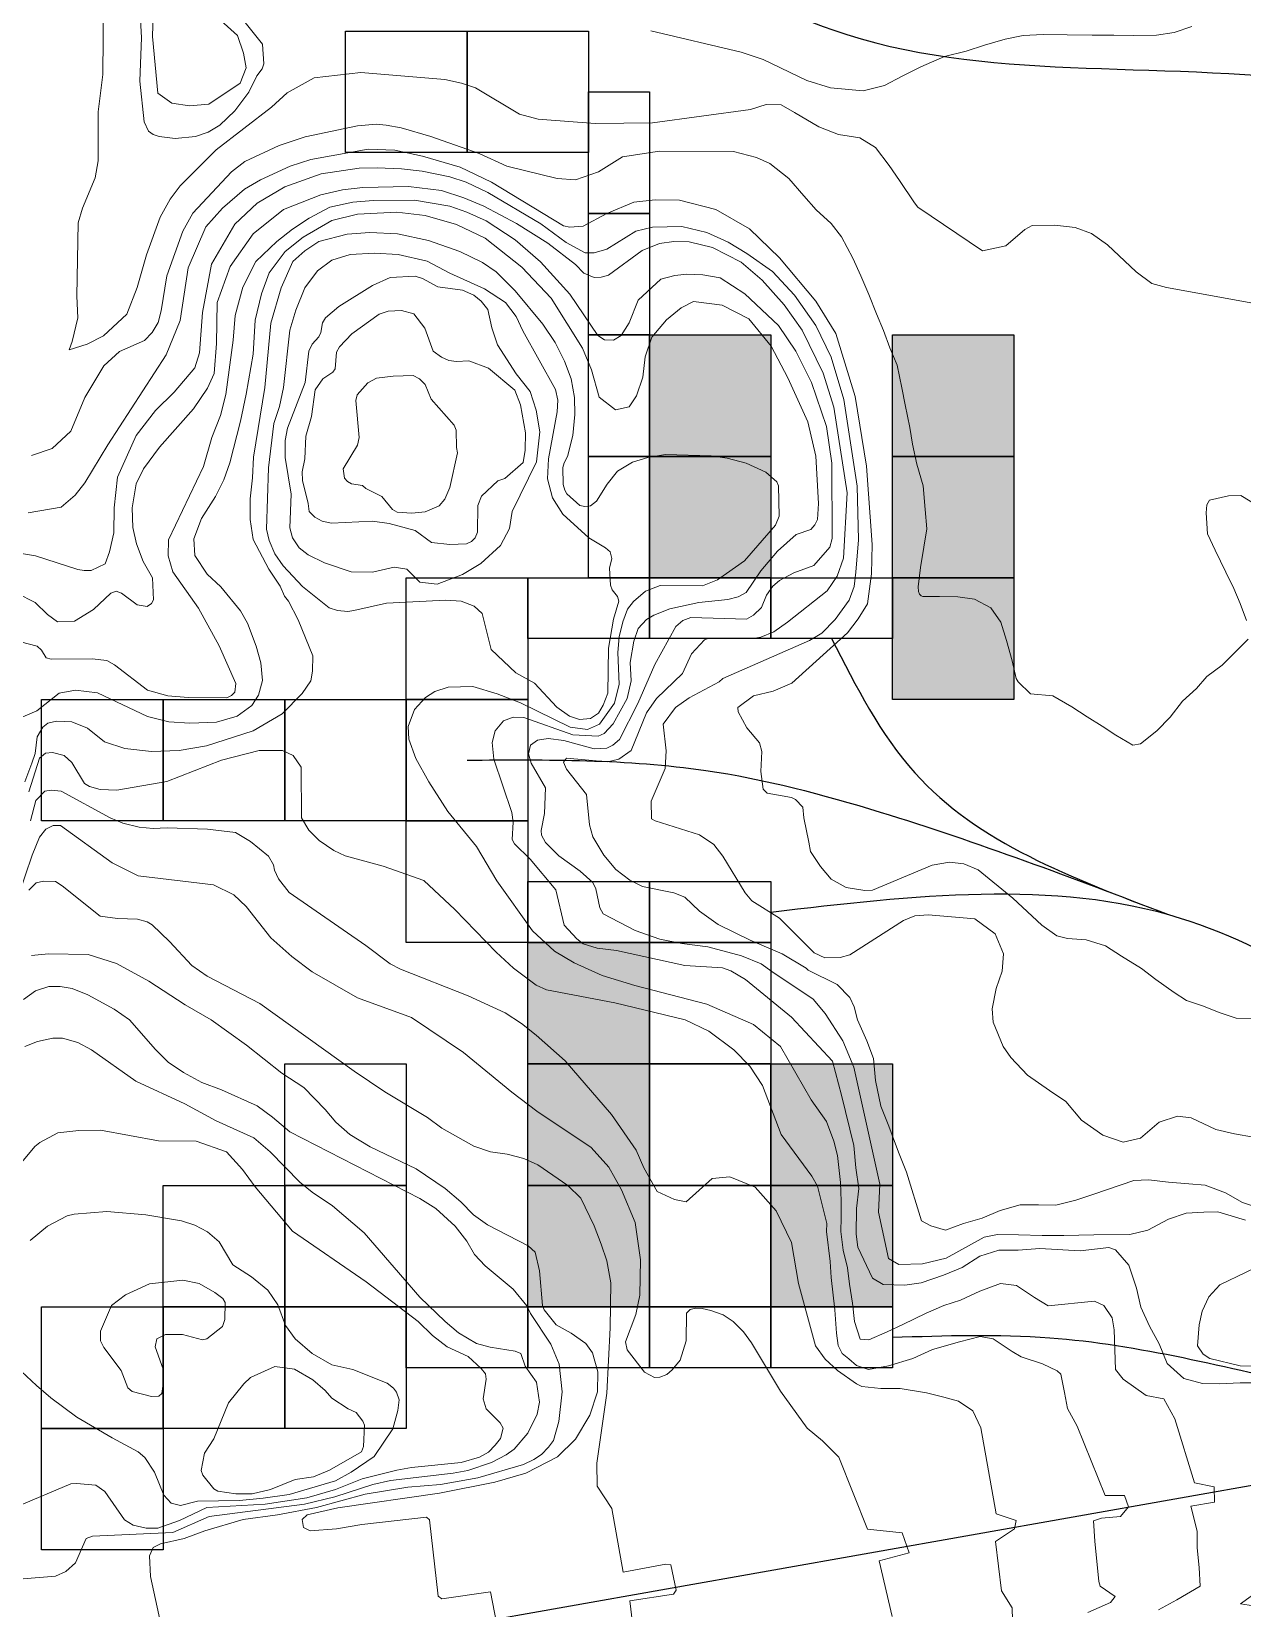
# Model space of a CAD drawing. Header units: millimetres. Extents: x 2695 to 3468, y 1447 to 2202.
# Drawn here: x 2782 to 2931.5, y 1825.4 to 2020.1 of the extents above; entities that cross this region are included whole.
import ezdxf

# ---------------------------------------------------------------- set-up
doc = ezdxf.new("R2010")
doc.units = ezdxf.units.MM
doc.layers.add('01_Fina', color=7, linetype='Continuous')
doc.layers.add('modulos alternativos', color=10, linetype='Continuous')

msp = doc.modelspace()

# ---------------------------------------------------------------- hatches: boundary and pattern name
at = {"layer": 'modulos alternativos'}
h = msp.add_hatch(color=256, dxfattribs=at)
h.dxf.hatch_style = 1
h.paths.add_polyline_path([(2873.28, 1982.65), (2858.28, 1982.65), (2858.28, 1967.65), (2873.28, 1967.65)])
h.paths.add_polyline_path([(2873.28, 1967.65), (2858.28, 1967.65), (2858.28, 1952.65), (2873.28, 1952.65)])
h.paths.add_polyline_path([(2903.28, 1982.65), (2888.28, 1982.65), (2888.28, 1967.65), (2903.28, 1967.65)])
h.paths.add_polyline_path([(2903.28, 1967.65), (2888.28, 1967.65), (2888.28, 1952.65), (2903.28, 1952.65)])
h.paths.add_polyline_path([(2903.28, 1952.65), (2888.28, 1952.65), (2888.28, 1937.65), (2903.28, 1937.65)])
h.paths.add_polyline_path([(2858.28, 1907.65), (2843.28, 1907.65), (2843.28, 1892.65), (2858.28, 1892.65)])
h.paths.add_polyline_path([(2858.28, 1892.65), (2843.28, 1892.65), (2843.28, 1877.65), (2858.28, 1877.65)])
h.paths.add_polyline_path([(2858.28, 1877.65), (2843.28, 1877.65), (2843.28, 1862.65), (2858.28, 1862.65)])
h.paths.add_polyline_path([(2888.28, 1892.65), (2873.28, 1892.65), (2873.28, 1877.65), (2888.28, 1877.65)])
h.paths.add_polyline_path([(2888.28, 1877.65), (2873.28, 1877.65), (2873.28, 1862.65), (2888.28, 1862.65)])

# ---------------------------------------------------------------- linework, layer by layer
at = {"layer": '01_Fina'}
msp.add_line((2792.64, 1815.87), (3017.89, 1855.74), dxfattribs=at)
at = {"layer": '01_Fina', "color": 252, "linetype": 'Continuous', "lineweight": 9, "true_color": 0x939598}
for points in [[(2808.51, 2015.62), (2808.19, 2017.44), (2807.45, 2019.62), (2804.97, 2021.83), (2803.74, 2023.87), (2803.28, 2025.84), (2801.5, 2028.52), (2799.7, 2029.25), (2798.5, 2028.92), (2797.86, 2028.23), (2797.5, 2027.18), (2797.1, 2023.62), (2796.97, 2019.49), (2797.63, 2012.49), (2799.36, 2011.27), (2801.54, 2010.93), (2803.92, 2011.12), (2807.79, 2013.74)], [(2850.83, 1957.58), (2852.85, 1956.37), (2853.44, 1955.85), (2853.66, 1955.06), (2853.38, 1953.86), (2853.49, 1951.75), (2853.69, 1951.19), (2854.35, 1950.34), (2854.53, 1949.76), (2853.85, 1947.56), (2853.25, 1943.97), (2853.17, 1938.44), (2852.59, 1936.93), (2852.02, 1935.97), (2851.03, 1935.28), (2849.66, 1935.18), (2848.41, 1935.57), (2846.86, 1936.69), (2844.09, 1939.66), (2841.82, 1940.91), (2838.75, 1943.82), (2837.64, 1948.24), (2836.67, 1949.16), (2835.06, 1949.76), (2833.16, 1949.89), (2825.84, 1949.55), (2821.81, 1948.62), (2821.08, 1948.52), (2819.81, 1948.63), (2818.78, 1948.96), (2815.48, 1951.59), (2813.1, 1954.12), (2812.04, 1955.62), (2811.36, 1957.27), (2811.05, 1958.65), (2811.28, 1966.25), (2811.92, 1971.7), (2812.64, 1973.8), (2813.11, 1976.14), (2813.93, 1983.24), (2814.66, 1985.69), (2815.76, 1988.47), (2817.31, 1990.54), (2819.1, 1991.87), (2821.34, 1992.56), (2824.34, 1992.73), (2827.29, 1992.58), (2830.84, 1991.76), (2833.67, 1990.26), (2837.92, 1988.34), (2840.52, 1986.63), (2841.85, 1984.9), (2842.65, 1983.17), (2846.68, 1975.91), (2846.97, 1974.58), (2846.91, 1973.14), (2845.84, 1967.33), (2845.7, 1964.9), (2846.34, 1962.54), (2847.6, 1960.52)], [(2814.22, 1957.61), (2813.89, 1958.82), (2814.06, 1962.99), (2813.34, 1967.5), (2813.34, 1969.63), (2813.63, 1971.13), (2815.82, 1976.77), (2816.26, 1980.66), (2816.68, 1981.49), (2817.48, 1982.41), (2817.74, 1982.95), (2817.95, 1984.12), (2818.33, 1984.76), (2819.94, 1986.14), (2824.13, 1988.74), (2826.3, 1989.72), (2829.36, 1989.88), (2830.29, 1989.6), (2832.16, 1988.59), (2835.24, 1988.17), (2836.61, 1987.55), (2837.53, 1986.8), (2838.36, 1985.77), (2838.85, 1983.51), (2839.54, 1981.43), (2841.86, 1977.84), (2843.58, 1975.65), (2844.32, 1973.35), (2844.78, 1970.67), (2844.35, 1966.98), (2841.33, 1960.84), (2841.04, 1958.73), (2839.91, 1956.64), (2837.49, 1954.41), (2835.21, 1953.05), (2832.08, 1951.88), (2829.96, 1952.13), (2828.34, 1953.73), (2826.79, 1953.97), (2824.1, 1953.37), (2821.5, 1953.39), (2818.2, 1954.5), (2816.16, 1955.48), (2815.05, 1956.35)], [(2815.75, 1967.36), (2815.88, 1970.15), (2816.59, 1972.56), (2817.03, 1975.86), (2818, 1977.23), (2819.22, 1978.04), (2819.52, 1978.45), (2819.68, 1980.5), (2820.05, 1981.16), (2821.57, 1982.77), (2824.92, 1985.19), (2826.06, 1985.58), (2827.68, 1985.65), (2829.2, 1985.26), (2830.56, 1983.46), (2831.59, 1980.66), (2832.63, 1979.88), (2833.55, 1979.48), (2834.48, 1979.35), (2836.01, 1979.46), (2838.41, 1978.53), (2841.68, 1975.81), (2842.36, 1974.01), (2843, 1970.56), (2842.97, 1968.4), (2842.69, 1966.88), (2840.44, 1964.91), (2839.58, 1964.64), (2837.57, 1962.75), (2837.11, 1961.6), (2837.08, 1958.29), (2836.77, 1957.58), (2836.32, 1957.13), (2835.7, 1956.86), (2833.67, 1956.77), (2831.4, 1957.01), (2829.39, 1958.49), (2826.16, 1959.36), (2824.12, 1959.65), (2819.07, 1959.41), (2817.91, 1959.65), (2816.99, 1960.14), (2816.3, 1960.85), (2816.16, 1961.85), (2815.47, 1964.67), (2815.44, 1965.75)], [(2822.04, 1974.53), (2822.22, 1975.24), (2823.53, 1976.72), (2824.59, 1977.29), (2826.65, 1977.56), (2829.15, 1977.64), (2829.9, 1977.23), (2830.6, 1976.52), (2831.36, 1974.7), (2834.2, 1971.49), (2834.45, 1970.89), (2834.46, 1968.76), (2834.62, 1968.07), (2833.67, 1963.81), (2833.04, 1962.37), (2832.32, 1961.56), (2830.62, 1960.81), (2828.95, 1960.64), (2827.17, 1960.78), (2826.59, 1961.09), (2825.26, 1962.69), (2823.31, 1963.69), (2822.87, 1964.07), (2821.52, 1964.26), (2821.04, 1964.56), (2820.67, 1964.96), (2820.48, 1966.11), (2822.27, 1969.02), (2822.48, 1970)], [(2793.08, 1854.82), (2793.9, 1852.65), (2794.44, 1852.21), (2796.83, 1851.6), (2797.73, 1851.62), (2798.1, 1851.97), (2798.25, 1852.86), (2798.28, 1854.97), (2797.3, 1857.73), (2797.48, 1858.71), (2798.55, 1859.25), (2800.65, 1859.24), (2803.12, 1858.59), (2803.68, 1858.73), (2805.59, 1860.23), (2805.88, 1861.08), (2805.93, 1863.21), (2805.64, 1863.68), (2804.66, 1864.44), (2802.72, 1865.53), (2800.7, 1865.97), (2796.61, 1865.49), (2793.62, 1864.15), (2791.91, 1862.83), (2790.56, 1859.67), (2790.56, 1858.45), (2790.95, 1857.63)], [(2811.52, 1840.13), (2809.28, 1839.57), (2807.26, 1839.57), (2805.03, 1839.91), (2804.53, 1840.2), (2803.16, 1841.87), (2802.96, 1842.44), (2803.38, 1844.61), (2804.53, 1846.38), (2806.34, 1850.81), (2808.22, 1853.17), (2809.05, 1853.92), (2812.07, 1855.31), (2814.49, 1854.96), (2816.76, 1853.64), (2818.28, 1852.33), (2819.08, 1851.4), (2821.12, 1850.07), (2822.11, 1849.63), (2822.91, 1848.55), (2823.11, 1848.07), (2823.02, 1845.4), (2822.74, 1844.74), (2818.81, 1842.51), (2816.85, 1841.67), (2814.55, 1841.33)]]:
    msp.add_lwpolyline(points, close=True, dxfattribs=at)
for points in [[(2790.86, 2021.61), (2790.88, 2019.27), (2790.82, 2014.78), (2790.24, 2010.2), (2790.24, 2004.13), (2789.89, 2002.04), (2788.34, 1998.3), (2787.78, 1996.47), (2787.64, 1987.42), (2787.73, 1984.75), (2787.05, 1981.83), (2786.66, 1980.82), (2788.88, 1981.51), (2790.91, 1982.52), (2793.78, 1985.2), (2795.06, 1988.52), (2796.24, 1992.52), (2797.9, 1997.19), (2799.16, 1999.42), (2800.38, 2001.07), (2804.83, 2005.51), (2811.65, 2010.76), (2813.59, 2012.52), (2816.92, 2014.38), (2822.66, 2015.06), (2833.03, 2014.18), (2835.11, 2013.73), (2836.83, 2013.14), (2842.24, 2009.91), (2844.55, 2009.28), (2851.59, 2008.74), (2858.67, 2008.81), (2870.75, 2010.49), (2872.68, 2011.1), (2874.55, 2011.05), (2876.19, 2010.1), (2879.19, 2008.34), (2881.62, 2007.4), (2884.27, 2006.96), (2886.17, 2005.8), (2887.87, 2003.55), (2889.15, 2001.71), (2891.01, 1998.96), (2891.43, 1998.41), (2899.4, 1993.04), (2902.26, 1993.63), (2904.61, 1995.66), (2905.54, 1996.17), (2908.34, 1996.21), (2910.84, 1995.89), (2912.85, 1995.18), (2914.82, 1993.78), (2918.38, 1990.42), (2920.31, 1989.01), (2922.1, 1988.49), (2936.39, 1985.9)], [(2795.5, 2021.55), (2795.62, 2019.35), (2795.39, 2013.98), (2795.93, 2008.96), (2796.46, 2007.82), (2797.05, 2007.4), (2797.79, 2007.15), (2799.75, 2006.9), (2802.27, 2007.14), (2803.82, 2007.68), (2805.28, 2008.55), (2807.12, 2010.3), (2808.86, 2012.61), (2809.82, 2014.65), (2810.51, 2015.51), (2810.7, 2016.11), (2810.52, 2018.55), (2808.39, 2021.23)], [(2858.48, 2020.17), (2869.6, 2017.57), (2872.31, 2016.65), (2877.72, 2014.06), (2880.63, 2013.14), (2884.65, 2012.78), (2887.29, 2013.44), (2889.5, 2014.57), (2891.79, 2015.75), (2894.72, 2017.02), (2897.38, 2017.69), (2899.64, 2018.4), (2902.21, 2019.14), (2904.4, 2019.59), (2906.88, 2019.75), (2909.85, 2019.71), (2912.95, 2019.67), (2915.62, 2019.64), (2917.99, 2019.6), (2920.88, 2019.64), (2923.07, 2019.97), (2925.21, 2020.74)], [(2782.01, 1967.76), (2784.57, 1968.62), (2786.89, 1970.75), (2788.63, 1974.9), (2790.95, 1978.84), (2792.89, 1980.6), (2795.96, 1981.95), (2796.93, 1982.96), (2797.66, 1984.18), (2798.05, 1985.62), (2798.75, 1989.94), (2800.72, 1995.44), (2801.92, 1997.66), (2806.73, 2002.77), (2808.37, 2004.06), (2812.6, 2006.04), (2815.82, 2007.08), (2822.26, 2008.45), (2824.6, 2008.66), (2825.8, 2008.55), (2827.65, 2008.21), (2831.32, 2007.16), (2837.27, 2005.04), (2840.68, 2003.46), (2846.9, 2001.97), (2849.18, 2001.81), (2852, 2002.78), (2854.95, 2004.65), (2859.54, 2005.35), (2868.68, 2005.3), (2871.52, 2004.55), (2873.16, 2003.81), (2875.48, 2001.94), (2877.33, 1999.83), (2878.87, 1998.08), (2880.72, 1996.42), (2881.98, 1994.74), (2883.41, 1992.12), (2884.4, 1989.95), (2885.37, 1987.62), (2886.31, 1985.26), (2887.18, 1983.19), (2887.94, 1981.07), (2888.86, 1978.9), (2889.46, 1976.1), (2889.84, 1974.01), (2890.44, 1971.21), (2890.77, 1969.17), (2891.28, 1966.7), (2892.08, 1964.01), (2892.3, 1961.1), (2892.53, 1958.72), (2892.17, 1956.43), (2891.76, 1953.95), (2891.44, 1951.56), (2891.48, 1950.97), (2891.62, 1950.63), (2891.83, 1950.42), (2892.04, 1950.34), (2894.1, 1950.34), (2896.36, 1950.31), (2898.41, 1950.03), (2900.44, 1948.96), (2901.64, 1947.19), (2902.37, 1944.91), (2903.05, 1942.43), (2903.57, 1940.25), (2903.78, 1939.8), (2905.32, 1938.33), (2908.06, 1938.08), (2910.42, 1936.75), (2912.32, 1935.49), (2914.15, 1934.36), (2915.84, 1933.22), (2917.96, 1932.01), (2918.89, 1932.16), (2920.92, 1933.75), (2922.55, 1935.46), (2924.09, 1937.43), (2925.81, 1939.01), (2927.07, 1940.47), (2928.96, 1941.86), (2932.17, 1945.07)], [(2933.11, 1898.23), (2930.72, 1898.28), (2928.6, 1899), (2926.67, 1899.76), (2924.57, 1900.49), (2923.03, 1901.48), (2920.79, 1903.08), (2919.03, 1904.42), (2916.54, 1905.97), (2914.59, 1907.21), (2912.2, 1907.95), (2909.88, 1908.12), (2908.56, 1908.46), (2906.71, 1909.78), (2903.13, 1913.11), (2898.84, 1916.59), (2897.08, 1917.37), (2895.32, 1917.56), (2893.17, 1917.17), (2885.8, 1914.1), (2884.89, 1914.04), (2882.57, 1914.44), (2880.71, 1915.46), (2879.39, 1917.03), (2878.17, 1918.87), (2877.98, 1920.01), (2877.36, 1923.03), (2877.21, 1924.36), (2876.31, 1925.29), (2875.83, 1925.54), (2872.82, 1926.07), (2872.34, 1926.58), (2872.05, 1928.76), (2872.16, 1931.2), (2871.88, 1932.27), (2870.31, 1934.16), (2869.24, 1936.11), (2869.19, 1936.63), (2871.15, 1938.07), (2873.58, 1938.67), (2875.85, 1939.66), (2882.74, 1945.86), (2884.07, 1947.61), (2885.2, 1949.46), (2885.71, 1953.17), (2885.76, 1956.77), (2885.07, 1966.46), (2883.68, 1975.05), (2881.31, 1982.83), (2878.81, 1986.81), (2874.33, 1992.16), (2870.64, 1995.73), (2866.47, 1998.13), (2862, 1999.3), (2859, 1999.32), (2856.37, 1999.02), (2853.02, 1997.63), (2850.12, 1996.06), (2848.46, 1995.96), (2847.7, 1996.1), (2838.79, 2001.49), (2834.94, 2003.34), (2830.27, 2004.72), (2826.87, 2005.47), (2823.56, 2005.57), (2816.51, 2004.32), (2813.96, 2003.47), (2810.28, 2001.8), (2808.32, 2000.62), (2805.62, 1998.3), (2803.55, 1995.98), (2801.35, 1990.92), (2800.38, 1984.42), (2798.66, 1980.17), (2791.45, 1969.08), (2788.63, 1964.37), (2787.42, 1962.86), (2785.7, 1961.38), (2781.63, 1960.7)], [(2779.1, 1955.93), (2782.54, 1955.38), (2787.73, 1953.68), (2788.54, 1953.57), (2789.4, 1953.56), (2791.14, 1954.4), (2791.66, 1955.87), (2792.18, 1958.2), (2792.23, 1961.28), (2792.65, 1965.1), (2794.94, 1970.24), (2797.32, 1973.3), (2799.65, 1975.58), (2802.17, 1978.59), (2802.75, 1980.44), (2803.14, 1985.42), (2804.24, 1991.38), (2807.12, 1996.31), (2809.88, 1998.9), (2813.29, 2000.93), (2817.77, 2002.52), (2822.48, 2003.22), (2824.7, 2003.29), (2827.7, 2003.14), (2830.23, 2002.87), (2833.67, 2002.16), (2835.68, 2001.51), (2838.33, 2000.23), (2844.9, 1996.36), (2848.01, 1994.06), (2850.37, 1992.79), (2851.46, 1992.79), (2853.02, 1993.25), (2856.62, 1995.44), (2858.66, 1995.96), (2862.3, 1996.04), (2865.39, 1995.31), (2868, 1994.09), (2870.33, 1992.68), (2873.47, 1990.49), (2876.19, 1987.54), (2878.82, 1983.8), (2880.72, 1979.88), (2882.29, 1974.66), (2883.93, 1963.98), (2884.11, 1957.34), (2883.78, 1953.34), (2883.54, 1951.59), (2882.96, 1949.89), (2881.21, 1947.51), (2879.56, 1945.81), (2878.06, 1944.94), (2867.36, 1940.25), (2866.88, 1939.8), (2863.19, 1937.84), (2861.51, 1936.63), (2859.99, 1934.6), (2860.37, 1931.28), (2860.22, 1929.1), (2858.49, 1925.08), (2858.53, 1922.92), (2859.01, 1922.64), (2864.47, 1920.91), (2866.22, 1919.74), (2867.33, 1918.28), (2870.1, 1913.77), (2870.92, 1912.77), (2874.36, 1910.65), (2878.61, 1906.37), (2879.92, 1905.76), (2881.82, 1905.79), (2883.01, 1906.13), (2889.66, 1910.34), (2891.03, 1910.92), (2892.68, 1911.06), (2898.43, 1910.54), (2900.96, 1908.71), (2901.97, 1906.23), (2901.83, 1904.08), (2901.09, 1901.95), (2900.58, 1899.45), (2900.73, 1897.79), (2901.96, 1894.81), (2902.9, 1893.45), (2904.94, 1891.28), (2907.65, 1889.36), (2909.7, 1887.99), (2911.63, 1885.69), (2914.26, 1883.85), (2916.76, 1882.99), (2918.88, 1883.49), (2921.2, 1885.47), (2923.48, 1886.18), (2925.15, 1885.99), (2928.2, 1884.55), (2930.5, 1884.02), (2932.83, 1883.59)], [(2780.2, 1950.77), (2782.48, 1949.6), (2783.99, 1948.14), (2785.25, 1947.21), (2787.34, 1947.3), (2789.68, 1948.73), (2791.8, 1950.77), (2792.48, 1951.01), (2793.14, 1950.75), (2795.06, 1949.33), (2796.3, 1949.12), (2796.85, 1949.5), (2797.08, 1949.95), (2796.97, 1952.65), (2795.79, 1954.67), (2794.99, 1956.84), (2794.52, 1958.87), (2794.47, 1961.3), (2794.94, 1964.26), (2795.86, 1966.11), (2797.81, 1968.78), (2802.03, 1973.54), (2803.73, 1976.07), (2804.56, 1977.88), (2804.86, 1981.57), (2804.94, 1986.66), (2806.53, 1991.1), (2809.39, 1995.13), (2813.12, 1998.13), (2817.72, 1999.94), (2820.41, 2000.57), (2822.9, 2000.86), (2828.56, 2000.96), (2832.63, 2000.46), (2835.4, 1999.59), (2837.87, 1998.55), (2841.9, 1996.42), (2845.76, 1993.96), (2849.16, 1991.36), (2850.19, 1990.27), (2851.46, 1989.74), (2852.32, 1989.76), (2853.23, 1990.02), (2857.39, 1993.08), (2859.53, 1993.94), (2861.31, 1994.17), (2863.21, 1994.12), (2866.06, 1993.43), (2869.6, 1991.64), (2872.2, 1989.39), (2874.9, 1986.34), (2877.15, 1983.23), (2879.74, 1977.93), (2881.03, 1973.71), (2882.68, 1963.17), (2882.26, 1955.07), (2881.44, 1952.85), (2880.21, 1951.06), (2875.32, 1947.18), (2873.64, 1946.01), (2872.04, 1945.33), (2871.07, 1945.18), (2865.62, 1945.2), (2865.08, 1945.02), (2863.47, 1943.29), (2862.39, 1940.83), (2859.18, 1937.75), (2857.92, 1936.01), (2856.04, 1931.35), (2854.52, 1930.28), (2853.12, 1929.94), (2848.06, 1930.38), (2847.69, 1929.9), (2848.04, 1929.05), (2850.51, 1925.89), (2850.88, 1922.17), (2851.31, 1920.68), (2852.67, 1918.42), (2854.16, 1916.67), (2855.89, 1915.34), (2857.43, 1914.57), (2861.3, 1913.79), (2862.64, 1913.25), (2864.46, 1911.51), (2866.76, 1909.85), (2870.71, 1907.92), (2874.66, 1906.25), (2877.65, 1904.45), (2877.87, 1904.24), (2881.45, 1902.45), (2883.01, 1900.85), (2883.57, 1899.69), (2883.98, 1898.1), (2885.1, 1895.5), (2885.93, 1893.33), (2886.18, 1890.6), (2886.86, 1887.43), (2887.84, 1884.97), (2889.03, 1881.74), (2890, 1879.29), (2891.86, 1873.27), (2893, 1872.68), (2894.81, 1872.14), (2897.04, 1872.94), (2899.35, 1873.6), (2901.57, 1874.57), (2904.04, 1875.24), (2906.31, 1875.24), (2908.44, 1875.21), (2910.91, 1875.82), (2913.13, 1876.55), (2918.09, 1878.26), (2919.88, 1878.33), (2922.36, 1878.07), (2924.85, 1877.84), (2926.88, 1877.7), (2929.38, 1876.72), (2931.47, 1875.56), (2933.78, 1874.74)], [(2776.52, 1945.81), (2782.73, 1944.21), (2783.26, 1943.73), (2783.82, 1942.8), (2784.47, 1942.62), (2789.52, 1942.66), (2791.32, 1942.46), (2792.29, 1941.93), (2796.36, 1938.77), (2798.84, 1938.11), (2801.36, 1937.87), (2806.13, 1937.85), (2806.71, 1938.12), (2807.12, 1938.55), (2807.23, 1939.61), (2805.19, 1944.26), (2802.64, 1948.93), (2799.47, 1953.39), (2798.91, 1955.39), (2798.94, 1957.36), (2803.26, 1966.42), (2804.3, 1969.98), (2805.35, 1972.71), (2806.01, 1975.29), (2806.93, 1981.99), (2807.17, 1985.05), (2808.09, 1988.55), (2809.72, 1991.69), (2812.3, 1994.17), (2814.23, 1995.7), (2816.28, 1997.06), (2818.85, 1998.43), (2821.69, 1999.02), (2824.21, 1999.24), (2829.3, 1999.3), (2833.67, 1998.55), (2835.74, 1997.81), (2838.16, 1996.71), (2841.7, 1994.4), (2844.84, 1991.68), (2848.47, 1987.68), (2851.92, 1982.59), (2852.73, 1982.02), (2853.86, 1982), (2854.8, 1982.59), (2855.8, 1984.13), (2856.91, 1986.92), (2859.71, 1989.51), (2861.43, 1989.97), (2862.9, 1990.16), (2864.88, 1990.08), (2867.04, 1989.68), (2870.05, 1987.7), (2874.21, 1983.8), (2876.34, 1980.63), (2878.3, 1976.77), (2880.14, 1971.36), (2880.8, 1966.8), (2880.83, 1957.53), (2880.55, 1956.43), (2878.56, 1954.18), (2876.12, 1953.26), (2874.36, 1952.32), (2873.54, 1951.64), (2872.72, 1950.52), (2872.13, 1948.98), (2871.12, 1948.05), (2870.29, 1947.56), (2863.39, 1947.77), (2862.43, 1947.37), (2861.56, 1946.64), (2858.97, 1941.94), (2856.85, 1937.14), (2854.61, 1932.7), (2853.79, 1931.98), (2853.03, 1931.64), (2851.47, 1931.54), (2847.73, 1932.56), (2845.8, 1932.83), (2844.47, 1932.61), (2843.6, 1931.98), (2843.36, 1930.91), (2843.7, 1929.79), (2845.45, 1926.73), (2845.35, 1923.58), (2844.93, 1921.48), (2844.97, 1920.9), (2845.45, 1919.98), (2847.1, 1918.33), (2849.75, 1916.46), (2851.32, 1915.04), (2851.68, 1914.25), (2852.18, 1911.93), (2852.6, 1911.18), (2856.54, 1909.14), (2859.59, 1908.05), (2862.28, 1907.52), (2865.5, 1907.11), (2869.65, 1906.01), (2872.1, 1904.99), (2873.4, 1904.05), (2878.49, 1900.64), (2879.98, 1898.87), (2882.15, 1895.48), (2883.51, 1892.23), (2886.74, 1877.79), (2886.55, 1874.34), (2887.8, 1868.64), (2889.09, 1867.88), (2892.01, 1867.96), (2894.9, 1868.66), (2899.62, 1871.27), (2901.26, 1871.58), (2903.82, 1871.53), (2906.74, 1871.47), (2909.45, 1871.48), (2913.13, 1871.53), (2917.56, 1871.57), (2919.8, 1872.13), (2922.33, 1873.5), (2924.52, 1874.22), (2926.72, 1874.36), (2928.42, 1874.38), (2931.84, 1873.36)], [(2780.68, 1935.38), (2782.68, 1936.22), (2785.45, 1938.42), (2787.45, 1938.77), (2790.18, 1938.48), (2796.36, 1935.52), (2798.97, 1934.86), (2801.58, 1934.7), (2804.85, 1934.84), (2807.43, 1935.57), (2809.22, 1936.88), (2810.05, 1938.19), (2810.53, 1939.99), (2810.34, 1942.17), (2809.76, 1944.21), (2808.69, 1947.08), (2807.81, 1948.58), (2805.39, 1951.54), (2803.69, 1953.1), (2802.19, 1955.43), (2802.07, 1957.46), (2802.99, 1960), (2804.72, 1962.68), (2805.76, 1964.75), (2806.49, 1966.84), (2807.84, 1972), (2808.53, 1975.34), (2809.38, 1980.29), (2809.65, 1984.47), (2810.42, 1987.71), (2811.38, 1990.31), (2813.34, 1992.96), (2815.57, 1994.71), (2819.1, 1996.77), (2822.27, 1997.57), (2827.11, 1997.8), (2830.62, 1997.4), (2834.47, 1996.29), (2838.01, 1994.58), (2842.54, 1991.01), (2846.17, 1987.2), (2850.03, 1981.03), (2851.13, 1978.34), (2852.1, 1974.95), (2854.11, 1973.4), (2855.77, 1973.75), (2856.68, 1975.14), (2857.48, 1977.42), (2857.77, 1979.96), (2858.57, 1982.37), (2860.38, 1984.51), (2862.19, 1986.01), (2863.72, 1986.76), (2867.28, 1986.32), (2870.56, 1984.62), (2873.31, 1981.27), (2875.36, 1977.35), (2877.84, 1971.93), (2878.84, 1967.68), (2879.15, 1961.85), (2879.05, 1959.84), (2878.72, 1959.21), (2878.21, 1958.62), (2876.41, 1957.99), (2874.08, 1955.96), (2872.04, 1953.53), (2870.24, 1950.86), (2869.23, 1950.33), (2867.98, 1949.99), (2864.37, 1949.6), (2860.79, 1948.83), (2858.84, 1948.05), (2857.92, 1947.51), (2856.9, 1946.4), (2856.37, 1944.84), (2855.93, 1942.21), (2856.05, 1939.93), (2855.53, 1937.76), (2853.8, 1934.65), (2852.69, 1933.46), (2851.96, 1933.1), (2848.83, 1933.27), (2842.78, 1935.42), (2841.47, 1935.47), (2840.26, 1934.99), (2839.24, 1933.77), (2838.9, 1932.32), (2839.09, 1930.28), (2841.32, 1923.67), (2841.46, 1922.5), (2841.37, 1920.36), (2841.64, 1919.8), (2843.57, 1917.94), (2846.72, 1914.13), (2847.78, 1909.76), (2849.31, 1908.09), (2850.12, 1907.46), (2851.82, 1906.94), (2854.23, 1906.66), (2862.67, 1904.78), (2867.29, 1904.5), (2868.32, 1904.16), (2870.15, 1903.09), (2875.82, 1898.43), (2880.88, 1893), (2881.99, 1888.78), (2883.5, 1882.58), (2883.75, 1879.84), (2884.15, 1877.25), (2883.83, 1874.81), (2883.79, 1871.64), (2884.03, 1870.03), (2885.8, 1866.2), (2887.14, 1865.42), (2889.79, 1865.34), (2891.84, 1865.64), (2894.57, 1866.56), (2896.9, 1867.5), (2899.05, 1868.91), (2901.41, 1869.66), (2903.8, 1869.66), (2906.48, 1869.87), (2911.45, 1869.58), (2914.97, 1869.98), (2915.79, 1869.71), (2917.47, 1867.82), (2918.4, 1864.97), (2918.92, 1862.62), (2920, 1860.26), (2921.18, 1858.11), (2922.19, 1855.66), (2924.23, 1853.83), (2926.54, 1853.21), (2928.63, 1853.16), (2931.19, 1853.29), (2933.37, 1853.27)], [(2781.22, 1927.46), (2782.09, 1929.78), (2782.47, 1930.99), (2782.72, 1933.01), (2783.42, 1934.22), (2784.05, 1934.7), (2785.13, 1934.96), (2787.02, 1934.88), (2788.94, 1934.09), (2791.03, 1932.41), (2793.54, 1931.57), (2796.85, 1931.2), (2800.25, 1931.34), (2803.64, 1931.93), (2809.37, 1933.77), (2812.96, 1935.86), (2815.43, 1938.38), (2816.52, 1939.94), (2816.71, 1941.13), (2816.74, 1943.01), (2814.93, 1947.47), (2813.74, 1949.79), (2813.26, 1950.4), (2812.72, 1951.64), (2811.32, 1953.73), (2809.38, 1957.41), (2809.02, 1959.86), (2809, 1962.39), (2809.32, 1964.99), (2809.41, 1967.56), (2810.81, 1976.16), (2811.56, 1984.08), (2812.85, 1988.46), (2814.3, 1991.7), (2815.76, 1993.01), (2817.51, 1994.18), (2820.97, 1995.09), (2823.77, 1995.3), (2827.2, 1995.12), (2831.01, 1994.3), (2834.88, 1992.96), (2837.7, 1991.58), (2839.38, 1990.42), (2841.73, 1988.07), (2845.13, 1983.98), (2846.65, 1981.7), (2847.79, 1979.39), (2848.63, 1977.24), (2849.04, 1974.92), (2849.09, 1972.82), (2848.84, 1970.21), (2848.19, 1967.63), (2847.75, 1966.87), (2847.61, 1966.26), (2847.66, 1964.17), (2847.85, 1963.46), (2848.11, 1963.01), (2849.71, 1961.59), (2850.32, 1961.47), (2851.03, 1961.53), (2851.76, 1962.12), (2853.06, 1964.24), (2854.35, 1965.84), (2856.18, 1966.92), (2858.09, 1967.5), (2860.27, 1967.9), (2865.92, 1967.73), (2867.9, 1967.43), (2870.24, 1966.8), (2872.66, 1965.71), (2874.03, 1964.49), (2874.21, 1964.02), (2874.3, 1960.28), (2873.85, 1959.18), (2870.03, 1954.77), (2866.7, 1952.41), (2864.84, 1951.66), (2859.61, 1951.72), (2857.82, 1951.01), (2856.32, 1949.75), (2855.59, 1948.77), (2855.01, 1947.22), (2854.57, 1945.38), (2854.38, 1943.43), (2854.56, 1939.53), (2853.96, 1937.18), (2852.14, 1934.6), (2850.64, 1933.92), (2848.51, 1934.21), (2842.37, 1937.23), (2839.48, 1938.34), (2836.48, 1939.25), (2833.46, 1939.18), (2831.81, 1938.63), (2830.65, 1937.9), (2829.29, 1936.39), (2828.51, 1934.31), (2828.61, 1932.75), (2829.48, 1930.37), (2831.08, 1927.48), (2833.41, 1923.82), (2836.94, 1919.49), (2839.47, 1915.24), (2843.87, 1909.07), (2846.58, 1906.55), (2849.02, 1905.12), (2852.47, 1903.58), (2856.48, 1902.31), (2865.37, 1900.01), (2871.13, 1897.5), (2874.47, 1894.8), (2878.24, 1888.22), (2880.13, 1885.53), (2881.06, 1883.1), (2881.52, 1881.33), (2881.86, 1878), (2881.97, 1875.69), (2881.94, 1873.68), (2881.92, 1871.96), (2882.18, 1869.65), (2882.73, 1867.49), (2883, 1865.45), (2883.37, 1863.12), (2883.6, 1860.87), (2884.31, 1858.66), (2885.35, 1858.57), (2887.61, 1859.56), (2889.57, 1860.48), (2892.43, 1861.87), (2894.64, 1862.81), (2896.69, 1863.5), (2899.05, 1864.58), (2901.62, 1865.56), (2903.6, 1865.28), (2905.81, 1863.8), (2907.52, 1862.8), (2913.21, 1863.34), (2914.35, 1862.84), (2915.38, 1861.31), (2915.65, 1859.82), (2915.79, 1854.93), (2916.74, 1853.72), (2919.61, 1851.71), (2921.76, 1851.31), (2923.15, 1848.85), (2925.56, 1840.93), (2927.99, 1840.42), (2928.01, 1838.55), (2925.09, 1838.06), (2925.88, 1834.98), (2925.9, 1832.9), (2926.13, 1830.5), (2926.25, 1828.18), (2923.36, 1826.49), (2921.12, 1825.26)], [(2931.99, 1947.37), (2931.21, 1949.49), (2930.41, 1951.34), (2929.44, 1953.37), (2928.12, 1956.06), (2927.15, 1958.09), (2927, 1960.67), (2927.1, 1961.69), (2927.4, 1962.23), (2929.77, 1962.79), (2931.27, 1962.82), (2935.26, 1960.4)], [(2781.72, 1926.23), (2783, 1930.4), (2783.77, 1931.02), (2784.63, 1931.09), (2786.06, 1930.71), (2786.99, 1929.84), (2788.59, 1927.25), (2789.18, 1926.9), (2790.49, 1926.54), (2792.58, 1926.44), (2798.73, 1927.51), (2805.49, 1930.16), (2810.11, 1931.33), (2813.01, 1931.34), (2814.32, 1930.71), (2815.29, 1929.3), (2815.34, 1923.03), (2816.26, 1921.49), (2817.52, 1920.23), (2819.36, 1919.01), (2820.72, 1918.33), (2825.41, 1917.06), (2830.46, 1915.29), (2834.27, 1911.73), (2839.38, 1906.46), (2841.5, 1904.49), (2844.33, 1902.38), (2845.59, 1901.78), (2854.03, 1900.17), (2862.69, 1898.11), (2865.64, 1896.68), (2868.7, 1894.38), (2870.67, 1892.37), (2872.23, 1890), (2874.55, 1883.92), (2878.34, 1878.79), (2879.05, 1877.57), (2880.18, 1872.93), (2880.16, 1871.96), (2880.59, 1868.24), (2880.73, 1866.27), (2881.16, 1862.27), (2881.38, 1859.43), (2881.6, 1857.9), (2882.08, 1856.91), (2882.89, 1856.25), (2883.86, 1855.42), (2885.33, 1854.91), (2887.79, 1855.37), (2890.79, 1856.3), (2893.24, 1857.38), (2896.55, 1858.36), (2899.12, 1859.01), (2900.73, 1858.73), (2903.04, 1857.14), (2904.18, 1856.47), (2906.82, 1855.64), (2908.63, 1854.74), (2909.05, 1854.34), (2909.52, 1852.08), (2909.88, 1850.09), (2911.06, 1847.94), (2914.55, 1839.39), (2916.91, 1839.36), (2917.41, 1837.98), (2916.43, 1836.78), (2914.08, 1836.58), (2913.08, 1836.26), (2913.27, 1833.75), (2913.77, 1828.76), (2913.9, 1828.17), (2915.76, 1826.92), (2915.21, 1826.16), (2912.4, 1824.92)], [(2781.9, 1922.65), (2782.56, 1925.16), (2783.66, 1926.31), (2784.47, 1926.44), (2785.68, 1926.33), (2791.75, 1923.04), (2793.31, 1922.39), (2795.33, 1921.87), (2797.03, 1921.71), (2798.76, 1921.79), (2803.73, 1921.62), (2807.22, 1921.2), (2809.07, 1920.11), (2811.28, 1918.29), (2811.88, 1917.22), (2812, 1916.58), (2812.51, 1915.51), (2813.82, 1913.83), (2823.31, 1907.28), (2826.28, 1905.02), (2827.57, 1904.35), (2835.92, 1901.07), (2840.48, 1898.95), (2842.51, 1897.64), (2844.32, 1896.21), (2847.89, 1893.01), (2853.59, 1886.4), (2856.66, 1882.01), (2857.59, 1879.82), (2859.24, 1876.9), (2861.4, 1875.9), (2862.84, 1875.64), (2866.02, 1878.49), (2868.2, 1878.7), (2871.32, 1877.44), (2873.93, 1874.51), (2875.81, 1870.61), (2876.7, 1865.53), (2878.77, 1857.85), (2879.99, 1856.21), (2881.48, 1854.8), (2883.86, 1853.14), (2884.49, 1852.83), (2886.85, 1852.59), (2889.22, 1852.58), (2892.5, 1852.03), (2894.62, 1851.51), (2896.42, 1851), (2898.2, 1849.83), (2899.18, 1847.74), (2901.09, 1837.1), (2903.56, 1836.29), (2903.34, 1835.27), (2901.02, 1833.71), (2901.72, 1827.59), (2903.07, 1825.52), (2903.11, 1823.99)], [(2779.52, 1910.78), (2782.1, 1918.43), (2783.02, 1920.66), (2783.79, 1921.63), (2784.72, 1922.07), (2785.62, 1922.07), (2791.99, 1917.47), (2795.2, 1915.87), (2804.5, 1914.77), (2807, 1913.54), (2808.53, 1912.08), (2811.58, 1908.21), (2814.14, 1905.93), (2816.65, 1904.01), (2822.28, 1900.79), (2828.91, 1898.36), (2835.34, 1894.07), (2841.3, 1889.15), (2844.4, 1886.81), (2851.11, 1882.33), (2853.28, 1879.91), (2854.86, 1877.09), (2856.53, 1873.07), (2857.19, 1868.47), (2857.12, 1864.12), (2856.6, 1861.71), (2855.35, 1858.35), (2855.54, 1857.34), (2857.7, 1854.6), (2858.9, 1853.94), (2859.58, 1853.97), (2860.44, 1854.31), (2861.09, 1854.88), (2862.07, 1856.07), (2862.83, 1858.48), (2862.88, 1861.86), (2863.33, 1862.35), (2863.96, 1862.49), (2864.78, 1862.47), (2865.88, 1862.2), (2867.37, 1861.67), (2868.64, 1860.86), (2869.88, 1859.56), (2870.89, 1858.21), (2874.46, 1852.23), (2877.74, 1847.68), (2879.65, 1846.13), (2881.68, 1844.12), (2885.19, 1835.22), (2889.5, 1834.78), (2890.34, 1832.31), (2886.63, 1831.32), (2888.23, 1824.43)], [(2857.08, 1816.37), (2855.87, 1826.38), (2861.26, 1827.2), (2861.6, 1827.68), (2860.95, 1830.82), (2860.3, 1830.91), (2855.05, 1829.9), (2853.65, 1837.78), (2851.86, 1840.53), (2851.78, 1843.38), (2853.03, 1852), (2853.44, 1860.07), (2853.52, 1865.62), (2853.04, 1868.32), (2852.33, 1870.38), (2851.45, 1872.66), (2849.81, 1876.07), (2848.21, 1877.66), (2844.52, 1880.2), (2842.8, 1880.97), (2840.72, 1881.52), (2838.68, 1881.78), (2836.6, 1882.49), (2832.65, 1884.73), (2830.92, 1886.05), (2825.65, 1889.21), (2821.85, 1891.75), (2810.19, 1900.12), (2803.7, 1903.49), (2801.83, 1904.78), (2799.05, 1907.75), (2796.92, 1909.81), (2796.31, 1910.21), (2795.1, 1910.53), (2792.65, 1910.6), (2790.49, 1910.88), (2785.83, 1914.65), (2784.98, 1915.16), (2783.5, 1915.22), (2782.59, 1915.01), (2781.68, 1914.08)], [(2839.41, 1823.67), (2838.66, 1827.48), (2832.67, 1826.62), (2832.2, 1826.96), (2831.13, 1836.35), (2830.79, 1836.69), (2822.8, 1835.77), (2819.66, 1835.24), (2816.4, 1835), (2815.58, 1835.43), (2815.42, 1836.42), (2816.06, 1836.99), (2819.82, 1837.86), (2832.38, 1839.64), (2839.19, 1841.03), (2843.02, 1842.14), (2846.93, 1844.16), (2849.16, 1846.32), (2850.95, 1849.27), (2851.89, 1852.15), (2851.94, 1854.64), (2851.25, 1856.98), (2850.45, 1858.15), (2848.62, 1859.43), (2846.77, 1860.44), (2845.31, 1862.31), (2845.09, 1862.81), (2844.72, 1867.12), (2844.18, 1869.39), (2843.32, 1870.19), (2838.3, 1872.78), (2836.57, 1874.02), (2835, 1875.62), (2833.09, 1877.25), (2829.49, 1879.69), (2823.83, 1882.41), (2821.33, 1883.94), (2819.58, 1885.44), (2818.26, 1887.04), (2815.64, 1889.73), (2812.94, 1891.51), (2808.58, 1894.98), (2804.2, 1898.1), (2800.99, 1899.95), (2796.52, 1902.87), (2792.52, 1905.03), (2789.04, 1906.17), (2784.13, 1906.22), (2782.01, 1906.03)], [(2781.05, 1900.62), (2782.53, 1901.67), (2784.16, 1902.19), (2785.55, 1902.19), (2787.04, 1901.95), (2789, 1901.19), (2792.22, 1899.41), (2794.14, 1898.08), (2797.33, 1894.43), (2798.91, 1892.85), (2800.78, 1891.6), (2803.03, 1890.36), (2805.48, 1889.45), (2809.86, 1887.46), (2811.79, 1886.09), (2813.9, 1884.27), (2829.96, 1876.03), (2831.93, 1874.79), (2834.32, 1872.63), (2835.74, 1870.76), (2836.72, 1869.13), (2838.01, 1867.74), (2841.47, 1864.84), (2843.17, 1862.77), (2843.6, 1861.83), (2846.14, 1858.06), (2847.15, 1855.59), (2847.5, 1852.17), (2847.12, 1848.49), (2846.44, 1846.17), (2845.82, 1845.35), (2844.95, 1844.44), (2844.04, 1843.81), (2842.74, 1843.19), (2837.11, 1841.55), (2832.49, 1840.73), (2828.49, 1840.39), (2823.2, 1839.53), (2817.22, 1837.89), (2812.37, 1836.99), (2808.16, 1836.41), (2803.42, 1834.99), (2800.88, 1834.06), (2797.96, 1833.39), (2797.06, 1832.93), (2796.58, 1831.92), (2796.72, 1829.37), (2798.55, 1820.85)], [(2781.19, 1894.81), (2782.76, 1895.43), (2784.65, 1895.81), (2785.86, 1895.84), (2787.75, 1895.31), (2789.43, 1894.38), (2794.92, 1890.52), (2800.94, 1887.73), (2804.8, 1885.62), (2809.47, 1883.52), (2811.47, 1881.8), (2815.15, 1878.07), (2816.68, 1876.8), (2819.16, 1875.11), (2823.07, 1871.79), (2829.96, 1863.86), (2833.08, 1860.83), (2834.74, 1859.45), (2836.95, 1858.13), (2838.65, 1857.68), (2841.73, 1857.17), (2842.43, 1856.9), (2842.96, 1855.34), (2844.35, 1853.38), (2844.71, 1850.89), (2844.42, 1849.43), (2843.29, 1847.06), (2841.58, 1845.08), (2840.62, 1844.39), (2838.79, 1843.43), (2835.86, 1842.46), (2834.08, 1842.13), (2826.33, 1841.21), (2824.16, 1840.73), (2819.45, 1839.22), (2815.74, 1838.32), (2803.94, 1836.78), (2799.46, 1834.81), (2789.55, 1834.33), (2788.79, 1834.05), (2787.46, 1831.05), (2786.28, 1829.99), (2784.98, 1829.42), (2776.48, 1828.72)], [(2780.28, 1838.02), (2786.89, 1840.79), (2787.6, 1840.87), (2789.96, 1840.65), (2791.09, 1839.87), (2793.52, 1836.35), (2794.59, 1835.7), (2796.19, 1835.34), (2797.63, 1835.34), (2800.28, 1836.3), (2803.65, 1837.89), (2810.87, 1838.32), (2816.02, 1839.08), (2819.53, 1840.1), (2822.84, 1841.43), (2827.1, 1842.51), (2828.92, 1842.82), (2835.04, 1843.43), (2837.31, 1844.09), (2838.41, 1844.73), (2839.27, 1845.59), (2839.9, 1846.41), (2840.25, 1847.67), (2839.85, 1848.34), (2838.16, 1850.06), (2837.79, 1851.3), (2838.16, 1853.75), (2838.04, 1854.39), (2837.54, 1855.05), (2835.91, 1856.51), (2833.32, 1857.74), (2831.53, 1859.12), (2829.74, 1860.83), (2823.35, 1865.73), (2814.22, 1872.01), (2809.64, 1877.48), (2808.06, 1879.63), (2806.11, 1881.8), (2802.36, 1883.1), (2797.72, 1883.14), (2790.53, 1884.47), (2787.85, 1884.42), (2785.27, 1884.14), (2783.04, 1882.94), (2782.45, 1882.45), (2780.84, 1880.53)], [(2781.85, 1870.84), (2784.02, 1872.63), (2786.41, 1873.91), (2787.29, 1874.12), (2791.32, 1874.42), (2796.13, 1874.02), (2800.56, 1873.26), (2802.17, 1872.73), (2803.75, 1871.91), (2805.18, 1870.67), (2806.87, 1867.83), (2809.2, 1866.38), (2811.2, 1864.71), (2812.41, 1862.91), (2813.36, 1860.34), (2814.56, 1858.7), (2816.68, 1856.92), (2819.08, 1855.5), (2821.68, 1854.93), (2825.92, 1853.23), (2826.71, 1852.62), (2827.07, 1852.12), (2827.39, 1851.18), (2827.23, 1849.85), (2826.62, 1847.59), (2824.3, 1844.2), (2821.5, 1842.23), (2819.54, 1841.16), (2813.83, 1839.5), (2810.63, 1839.05), (2807.69, 1838.76), (2802.5, 1838.69), (2800.42, 1838.14), (2799.26, 1838.42), (2798.37, 1839.4), (2797.2, 1842.27), (2796, 1844.05), (2795.18, 1844.77), (2792, 1846.47), (2787.63, 1849.06), (2784.4, 1851.41), (2782.63, 1852.94), (2780.78, 1854.67)], [(2935.18, 1868.5), (2928.67, 1865.38), (2927.32, 1863.88), (2926.5, 1862.12), (2926.12, 1860.44), (2925.94, 1857.86), (2926.64, 1856.83), (2927.45, 1856.29), (2931.21, 1855.36), (2933.75, 1855.32)], [(2932.56, 1826.94), (2931.24, 1825.98), (2935.52, 1825.34)]]:
    msp.add_lwpolyline(points, dxfattribs=at)
at = {"layer": '01_Fina'}
for points in [[(2800.45, 2094.29), (2845.58, 2043.39), (2880.92, 2020.3), (2941.82, 2013.86), (2986.5, 1990.26), (3004.84, 1950.24), (3038.07, 1956.43), (3049.16, 1975.38), (3046.22, 2000.64), (3033.99, 2016.67), (3016.59, 2023.56), (2963.9, 2026.68), (2932.52, 2025.41), (2902.27, 2025.28), (2868.08, 2033.72), (2837.64, 2061.15), (2802.3, 2101.38), (2793.4, 2132.56)], [(2880.78, 1945.15), (2891.04, 1928.58), (2922.24, 1911.13)], [(2835.78, 1930.15), (2865.24, 1928.88), (2886.77, 1923.74), (2922.24, 1911.13)], [(2873.28, 1911.4), (2923.8, 1910.66), (2960.59, 1891.03), (3002.25, 1876.17), (3023.36, 1874.22)], [(2888.28, 1858.9), (2907.7, 1858.85), (2940.48, 1852.77), (2969.87, 1847.24)]]:
    msp.add_spline(points, degree=3, dxfattribs=at)
at = {"layer": 'modulos alternativos'}
for points in [[(2820.78, 2020.15), (2835.78, 2020.15), (2835.78, 2005.15), (2820.78, 2005.15)], [(2835.78, 2020.15), (2850.78, 2020.15), (2850.78, 2005.15), (2835.78, 2005.15)], [(2850.78, 2012.65), (2858.28, 2012.65), (2858.28, 1997.65), (2850.78, 1997.65)], [(2850.78, 1997.65), (2858.28, 1997.65), (2858.28, 1982.65), (2850.78, 1982.65)], [(2850.78, 1982.65), (2858.28, 1982.65), (2858.28, 1967.65), (2850.78, 1967.65)], [(2858.28, 1982.65), (2873.28, 1982.65), (2873.28, 1967.65), (2858.28, 1967.65)], [(2888.28, 1982.65), (2903.28, 1982.65), (2903.28, 1967.65), (2888.28, 1967.65)], [(2850.78, 1967.65), (2858.28, 1967.65), (2858.28, 1952.65), (2850.78, 1952.65)], [(2858.28, 1967.65), (2873.28, 1967.65), (2873.28, 1952.65), (2858.28, 1952.65)], [(2888.28, 1967.65), (2903.28, 1967.65), (2903.28, 1952.65), (2888.28, 1952.65)], [(2828.28, 1952.65), (2843.28, 1952.65), (2843.28, 1937.65), (2828.28, 1937.65)], [(2843.28, 1952.65), (2858.28, 1952.65), (2858.28, 1945.15), (2843.28, 1945.15)], [(2858.28, 1952.65), (2873.28, 1952.65), (2873.28, 1945.15), (2858.28, 1945.15)], [(2873.28, 1952.65), (2888.28, 1952.65), (2888.28, 1945.15), (2873.28, 1945.15)], [(2888.28, 1952.65), (2903.28, 1952.65), (2903.28, 1937.65), (2888.28, 1937.65)], [(2783.28, 1937.65), (2798.28, 1937.65), (2798.28, 1922.65), (2783.28, 1922.65)], [(2798.28, 1937.65), (2813.28, 1937.65), (2813.28, 1922.65), (2798.28, 1922.65)], [(2813.28, 1937.65), (2828.28, 1937.65), (2828.28, 1922.65), (2813.28, 1922.65)], [(2828.28, 1937.65), (2843.28, 1937.65), (2843.28, 1922.65), (2828.28, 1922.65)], [(2828.28, 1922.65), (2843.28, 1922.65), (2843.28, 1907.65), (2828.28, 1907.65)], [(2843.28, 1915.15), (2858.28, 1915.15), (2858.28, 1907.65), (2843.28, 1907.65)], [(2858.28, 1915.15), (2873.28, 1915.15), (2873.28, 1907.65), (2858.28, 1907.65)], [(2843.28, 1907.65), (2858.28, 1907.65), (2858.28, 1892.65), (2843.28, 1892.65)], [(2858.28, 1907.65), (2873.28, 1907.65), (2873.28, 1892.65), (2858.28, 1892.65)], [(2813.28, 1892.65), (2828.28, 1892.65), (2828.28, 1877.65), (2813.28, 1877.65)], [(2843.28, 1892.65), (2858.28, 1892.65), (2858.28, 1877.65), (2843.28, 1877.65)], [(2858.28, 1892.65), (2873.28, 1892.65), (2873.28, 1877.65), (2858.28, 1877.65)], [(2873.28, 1892.65), (2888.28, 1892.65), (2888.28, 1877.65), (2873.28, 1877.65)], [(2798.28, 1877.65), (2813.28, 1877.65), (2813.28, 1862.65), (2798.28, 1862.65)], [(2813.28, 1877.65), (2828.28, 1877.65), (2828.28, 1862.65), (2813.28, 1862.65)], [(2843.28, 1877.65), (2858.28, 1877.65), (2858.28, 1862.65), (2843.28, 1862.65)], [(2858.28, 1877.65), (2873.28, 1877.65), (2873.28, 1862.65), (2858.28, 1862.65)], [(2873.28, 1877.65), (2888.28, 1877.65), (2888.28, 1862.65), (2873.28, 1862.65)], [(2783.28, 1862.65), (2798.28, 1862.65), (2798.28, 1847.65), (2783.28, 1847.65)], [(2798.28, 1862.65), (2813.28, 1862.65), (2813.28, 1847.65), (2798.28, 1847.65)], [(2813.28, 1862.65), (2828.28, 1862.65), (2828.28, 1847.65), (2813.28, 1847.65)], [(2828.28, 1862.65), (2843.28, 1862.65), (2843.28, 1855.15), (2828.28, 1855.15)], [(2843.28, 1862.65), (2858.28, 1862.65), (2858.28, 1855.15), (2843.28, 1855.15)], [(2858.28, 1862.65), (2873.28, 1862.65), (2873.28, 1855.15), (2858.28, 1855.15)], [(2873.28, 1862.65), (2888.28, 1862.65), (2888.28, 1855.15), (2873.28, 1855.15)], [(2783.28, 1847.65), (2798.28, 1847.65), (2798.28, 1832.65), (2783.28, 1832.65)]]:
    msp.add_lwpolyline(points, close=True, dxfattribs=at)

doc.saveas('drawing.dxf')
